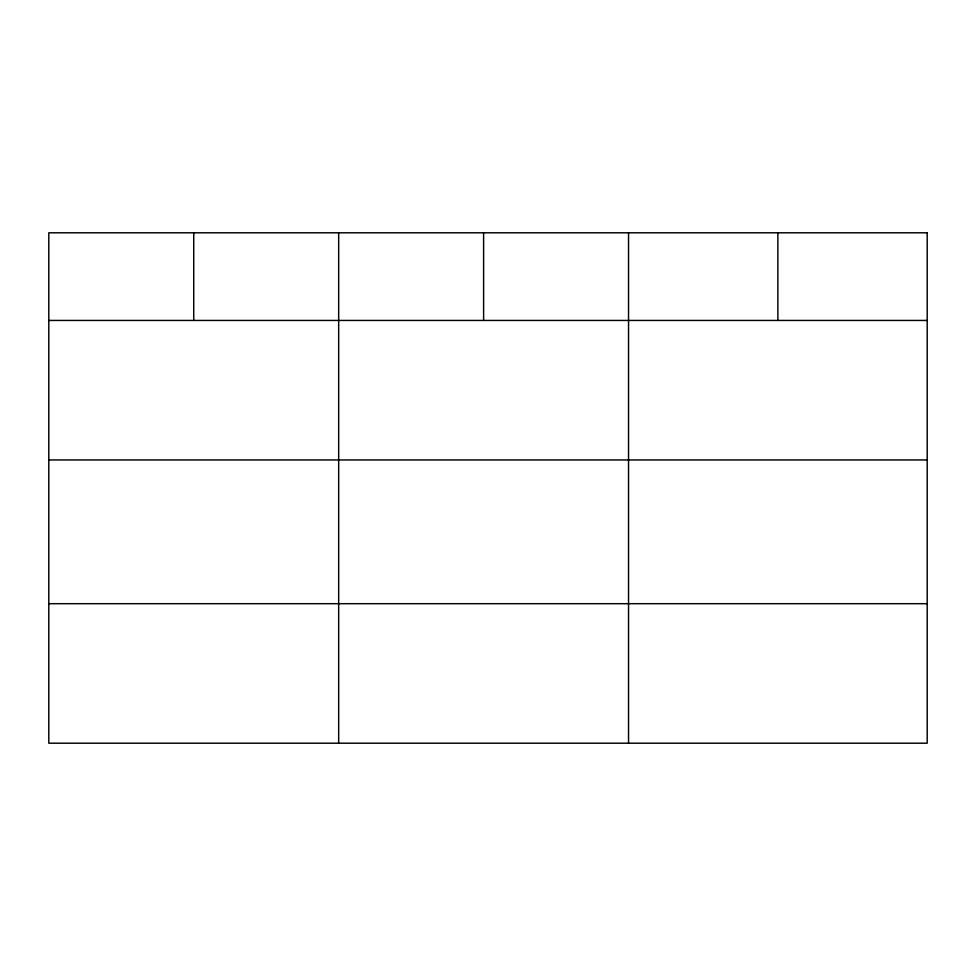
<?xml version="1.0" encoding="UTF-8"?>
<svg xmlns="http://www.w3.org/2000/svg" width="976" height="976" viewBox="0 0 976 976"><rect width="100%" height="100%" fill="white"/><g stroke="black" fill="none" stroke-linecap="round" stroke-linejoin="round"><path stroke-width="1.46" d="M48.8 320.433L927.2 320.433M48.8 459.952L927.2 459.952M48.8 603.693L927.2 603.693M777.872 232.8L777.872 320.433M628.544 232.8L628.544 743.2M483.608 232.8L483.608 320.433M338.672 232.8L338.672 743.2M193.736 232.8L193.736 320.433M927.2 232.8L48.8 232.8L48.8 743.2L927.2 743.2L927.2 232.8"/></g></svg>
